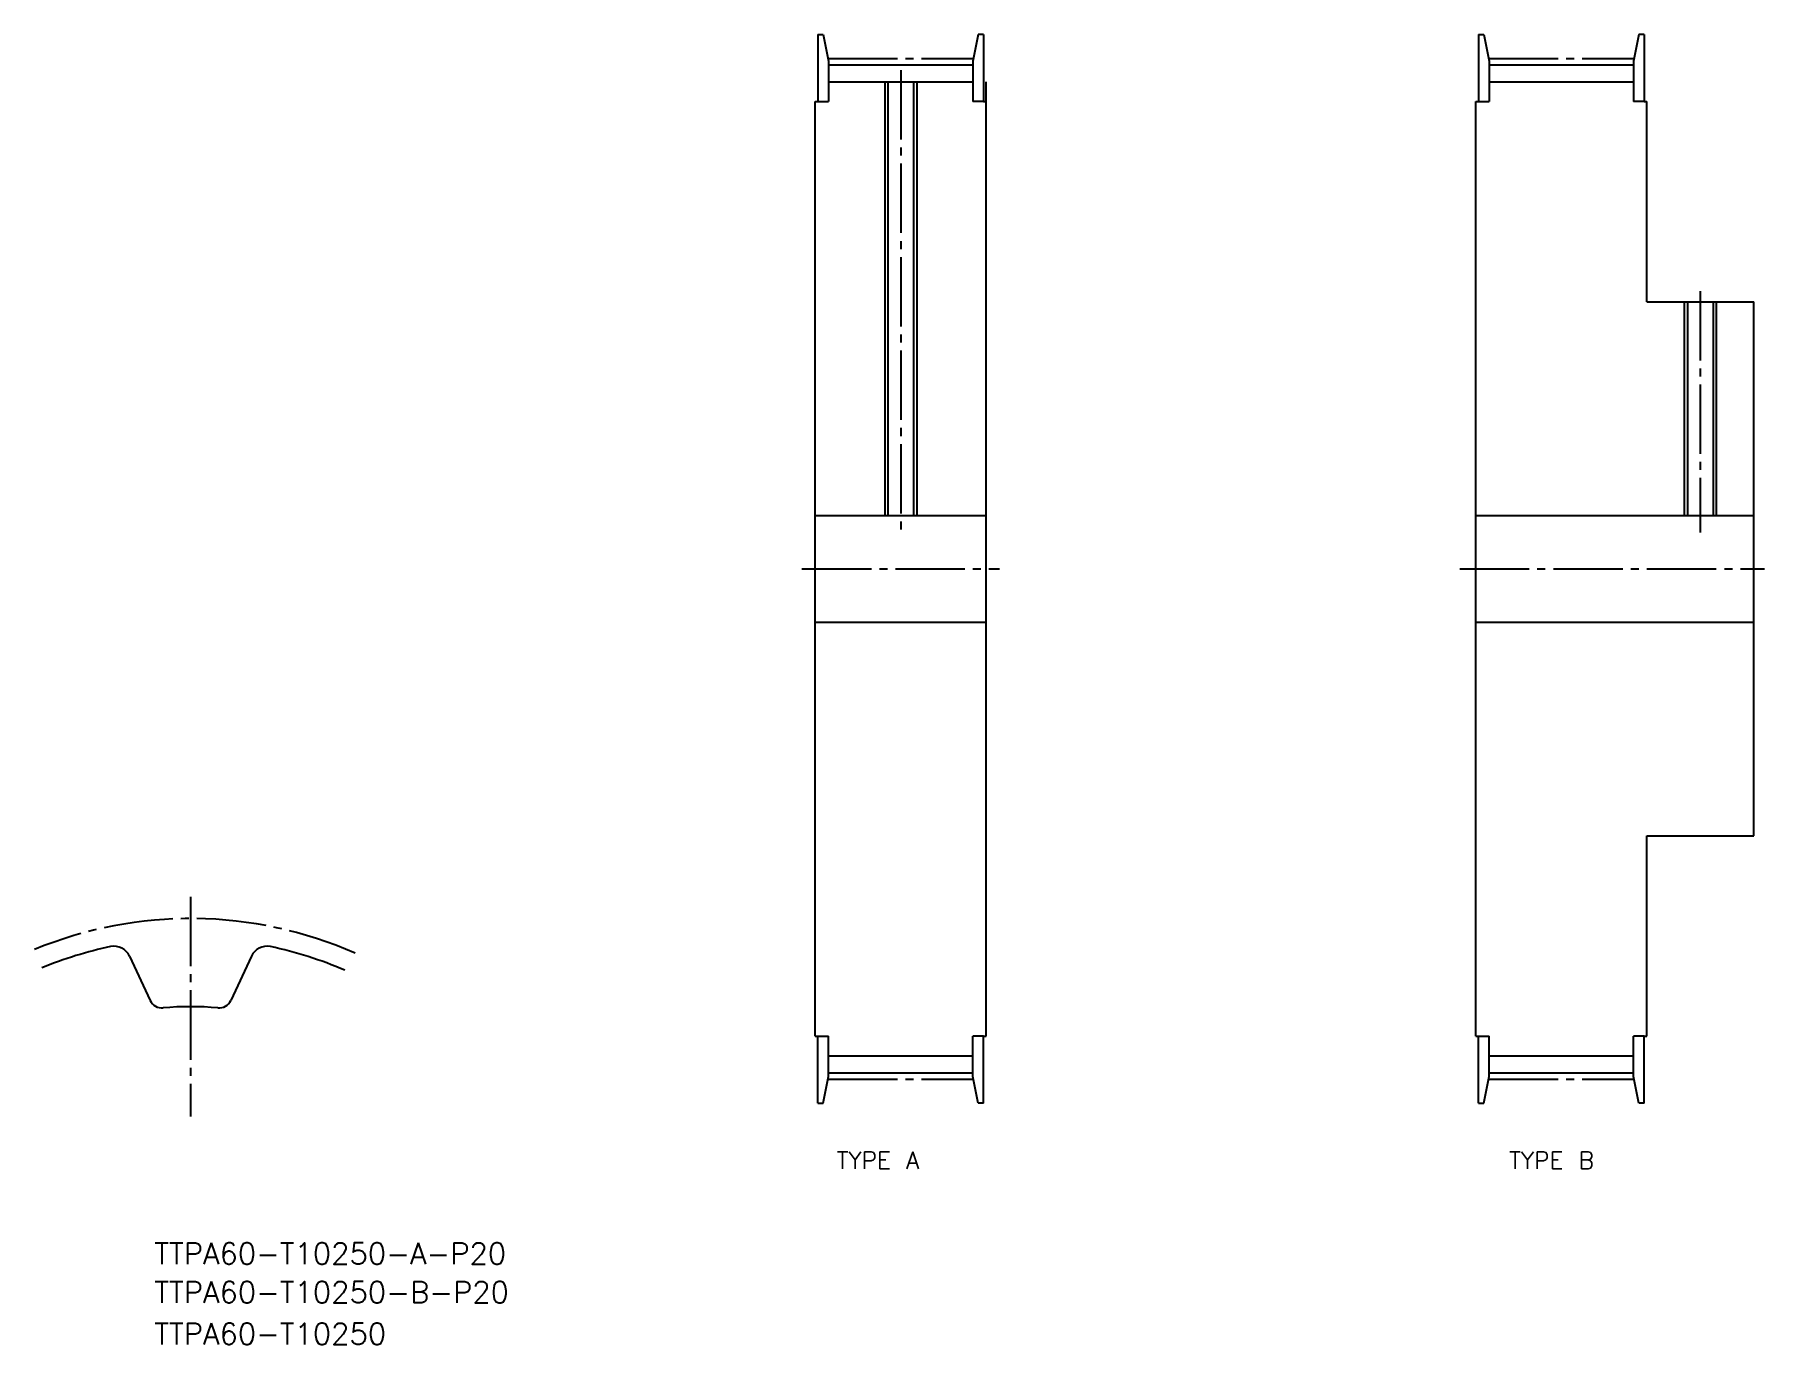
# Model space of a CAD drawing. Extents: x 29 to 352, y 168 to 413.
import ezdxf

# ---------------------------------------------------------------- set-up
doc = ezdxf.new("R2010")
doc.units = 0
doc.linetypes.add('CENTER', pattern=[17.5, 13, -1.5, 1.5, -1.5])
doc.layers.get('0').update_dxf_attribs({"linetype": 'CONTINUOUS'})
doc.layers.add('CENTER', color=1, linetype='CENTER')
doc.styles.get("Standard").update_dxf_attribs({"font": 'txt.shx', "bigfont": '@extfont2.shx'})

msp = doc.modelspace()

# ---------------------------------------------------------------- linework, layer by layer
at = {"color": 7, "linetype": 'CONTINUOUS'}
for p, q in [((175.28, 413.35), (175.28, 400.85)), ((175.28, 413.35), (176.28, 413.35)), ((176.28, 413.35), (177.28, 408.35)), ((205.28, 413.35), (204.28, 408.35)), ((206.28, 413.35), (205.28, 413.35)), ((206.28, 413.35), (206.28, 400.85)), ((298.9, 413.35), (298.9, 400.85)), ((298.9, 413.35), (299.9, 413.35)), ((299.9, 413.35), (300.9, 408.35)), ((328.9, 413.35), (327.9, 408.35)), ((329.9, 413.35), (328.9, 413.35)), ((329.9, 413.35), (329.9, 400.85)), ((177.28, 408.35), (177.28, 400.85)), ((204.28, 408.35), (204.28, 400.85)), ((300.9, 408.35), (300.9, 400.85)), ((327.9, 408.35), (327.9, 400.85)), ((177.28, 407.69), (204.28, 407.69)), ((300.9, 407.69), (327.9, 407.69)), ((177.28, 404.49), (204.28, 404.49)), ((188.38, 404.49), (188.38, 323.35)), ((193.18, 404.49), (193.18, 323.35)), ((206.78, 225.85), (206.78, 404.49)), ((300.9, 404.49), (327.9, 404.49)), ((174.78, 225.85), (174.78, 400.85)), ((174.78, 400.85), (175.28, 400.85)), ((175.28, 400.85), (177.28, 400.85)), ((206.28, 400.85), (204.28, 400.85)), ((206.28, 400.85), (206.78, 400.85)), ((298.4, 225.85), (298.4, 400.85)), ((298.4, 400.85), (298.9, 400.85)), ((298.9, 400.85), (300.9, 400.85)), ((329.9, 400.85), (327.9, 400.85)), ((329.9, 400.85), (330.4, 400.85)), ((330.4, 363.35), (330.4, 400.85)), ((330.4, 363.35), (350.4, 363.35)), ((338, 363.35), (338, 323.35)), ((342.8, 363.35), (342.8, 323.35)), ((350.4, 263.35), (350.4, 363.35)), ((174.78, 323.35), (206.78, 323.35)), ((298.4, 323.35), (350.4, 323.35)), ((174.78, 303.35), (206.78, 303.35)), ((298.4, 303.35), (350.4, 303.35)), ((330.4, 225.85), (330.4, 263.35)), ((330.4, 263.35), (350.4, 263.35)), ((46.48, 240.85), (50.35, 232.54)), ((69.27, 240.85), (65.39, 232.54)), ((174.78, 225.85), (175.28, 225.85)), ((175.28, 213.35), (175.28, 225.85)), ((175.28, 225.85), (177.28, 225.85)), ((177.28, 218.35), (177.28, 225.85)), ((204.28, 218.35), (204.28, 225.85)), ((206.28, 225.85), (204.28, 225.85)), ((206.28, 225.85), (206.78, 225.85)), ((206.28, 213.35), (206.28, 225.85)), ((298.4, 225.85), (298.9, 225.85)), ((298.9, 213.35), (298.9, 225.85)), ((298.9, 225.85), (300.9, 225.85)), ((300.9, 218.35), (300.9, 225.85)), ((327.9, 218.35), (327.9, 225.85)), ((329.9, 225.85), (327.9, 225.85)), ((329.9, 225.85), (330.4, 225.85)), ((329.9, 213.35), (329.9, 225.85)), ((177.28, 222.2), (204.28, 222.2)), ((300.9, 222.2), (327.9, 222.2)), ((176.28, 213.35), (177.28, 218.35)), ((177.28, 219), (204.28, 219)), ((205.28, 213.35), (204.28, 218.35)), ((299.9, 213.35), (300.9, 218.35)), ((300.9, 219), (327.9, 219)), ((328.9, 213.35), (327.9, 218.35)), ((175.28, 213.35), (176.28, 213.35)), ((206.28, 213.35), (205.28, 213.35)), ((298.9, 213.35), (299.9, 213.35)), ((329.9, 213.35), (328.9, 213.35))]:
    msp.add_line(p, q, dxfattribs=at)
at = {"color": 3, "linetype": 'CONTINUOUS'}
for p, q in [((187.78, 404.49), (187.78, 323.35)), ((193.78, 404.49), (193.78, 323.35)), ((337.4, 363.35), (337.4, 323.35)), ((343.4, 363.35), (343.4, 323.35))]:
    msp.add_line(p, q, dxfattribs=at)
at = {"color": 7, "linetype": 'CONTINUOUS'}
for centre, radius, start, end in [((57.87, 171.49), 72.7, 101.8695, 112.4966), ((43.58, 239.5), 3.2, 25, 101.8695), ((72.17, 239.5), 3.2, 78.1305, 155), ((57.87, 171.49), 72.7, 66.577, 78.1305), ((52.53, 233.56), 2.4, 205, 274.9213), ((57.87, 171.49), 59.9, 85.0787, 94.9213), ((63.22, 233.56), 2.4, 265.0787, 335)]:
    msp.add_arc(centre, radius, start, end, dxfattribs=at)
at = {"layer": 'CENTER'}
for p, q in [((177.18, 408.84), (204.28, 408.84)), ((300.8, 408.84), (327.9, 408.84)), ((190.78, 406.71), (190.78, 320.13)), ((340.4, 365.35), (340.4, 320.13)), ((172.28, 313.35), (209.28, 313.35)), ((295.4, 313.35), (352.4, 313.35)), ((177.18, 217.85), (204.38, 217.85)), ((300.8, 217.85), (328, 217.85))]:
    msp.add_line(p, q, dxfattribs=at)
at = {"layer": 'CENTER', "color": 1, "linetype": 'CENTER'}
msp.add_line((57.87, 251.96), (57.87, 210.82), dxfattribs=at)
msp.add_arc((57.87, 171.49), 76.4, 66.2136, 112.4493, dxfattribs=at)

# ---------------------------------------------------------------- texts
at = {"color": 7, "linetype": 'CONTINUOUS'}
for s, p in [('TYPE A', (178.8, 201.04)), ('TYPE B', (304.64, 201.04))]:
    msp.add_text(s, height=3.2, dxfattribs=at).set_placement(p)
for s, p in [('TTPA60-T10250-A-P20', (51.12, 183.18)), ('TTPA60-T10250-B-P20', (51.12, 175.94)), ('TTPA60-T10250', (51.12, 168.18))]:
    msp.add_text(s, height=4).set_placement(p)

doc.saveas('drawing.dxf')
